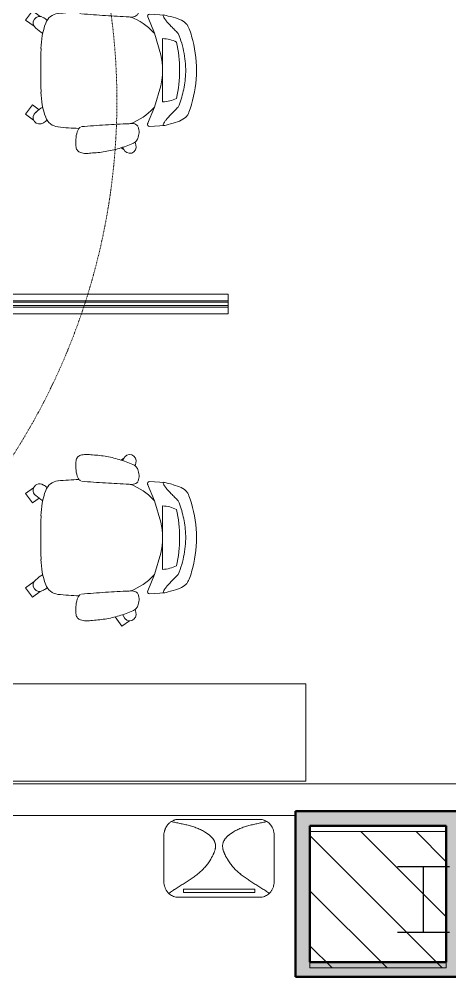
# Model space of a CAD drawing. Header units: inches. Extents: x -897 to 1409, y -1054 to 924.
# Drawn here: x 48.9 to 115.2, y 11.9 to 159.4 of the extents above; entities that cross this region are included whole.
import ezdxf

# ---------------------------------------------------------------- set-up
doc = ezdxf.new("R2010")
doc.units = ezdxf.units.IN
doc.header["$MEASUREMENT"] = 0
doc.linetypes.add('Hidden 1_8_', pattern=[0.1875, 0.125, -0.0625])
for name, color, linetype, lineweight in [('A-DETL-HDLN', 90, 'Hidden 1_8_', 9), ('A-WALL-PATT', 111, 'Continuous', 13), ('I-FURN', 30, 'Continuous', 9), ('I-WALL', 2, 'Continuous', 13), ('Q-SPCQ', 91, 'Continuous', 13), ('S-COLS', 52, 'Continuous', 13), ('S-COLS-SYMB', 171, 'Continuous', 20)]:
    doc.layers.add(name, color=color, linetype=linetype, lineweight=lineweight)

# ---------------------------------------------------------------- blocks, each defined once
blk = doc.blocks.new('W-Wide Flange-Column - W10X49-819827-7TH FLOOR TELECOM PLAN')
at = {"layer": 'S-COLS-SYMB', "color": 63, "lineweight": 25}
for p, q in [((-4.01, 5.05), (4.01, 5.05)), ((0, 5.05), (0, -5.05)), ((-4.01, -5.05), (4.01, -5.05))]:
    blk.add_line(p, q, dxfattribs=at)
blk = doc.blocks.new('5649_structural model_2019_rvt-1-7TH FLOOR TELECOM PLAN')
at = {"color": 123, "lineweight": 13, "rotation": 180}
blk.add_blockref('W-Wide Flange-Column - W10X49-819827-7TH FLOOR TELECOM PLAN', (111.15, 23.76), dxfattribs=at)
blk = doc.blocks.new('F2540 - Shredder_ Paper_ Security - F2540 - Shredder_ Paper_ Security-3035103-7TH FLOOR TELECOM PLAN')
at = {"layer": 'Q-SPCQ', "lineweight": 9}
for p, q in [((-6.47, 6), (6.47, 6)), ((-6.47, 6), (6.47, 6)), ((-5.5, 5.25), (0, 5.25)), ((-5.5, 5.25), (0, 5.25)), ((0, 4.75), (-5.5, 4.75)), ((0, 4.75), (-5.5, 4.75)), ((0, 5.25), (5.5, 5.25)), ((0, 5.25), (5.5, 5.25)), ((5.5, 4.75), (0, 4.75)), ((5.5, 4.75), (0, 4.75)), ((-8.5, -3.8), (-8.5, 3.8)), ((-8.5, 0), (-8.5, 3.8)), ((8.5, 3.8), (8.5, -3.8)), ((8.5, 3.8), (8.5, -3.8)), ((-8.5, -3.8), (-8.5, 0)), ((6.47, -6), (-6.47, -6)), ((6.47, -6), (-6.47, -6))]:
    blk.add_line(p, q, dxfattribs=at)
for points in [[(-6.47, 6), (-6.6, 5.98), (-6.84, 5.92), (-7.18, 5.79), (-7.48, 5.61), (-7.66, 5.47), (-7.74, 5.39)], [(-6.47, 6), (-6.6, 5.98), (-6.84, 5.92), (-7.18, 5.79), (-7.48, 5.61), (-7.66, 5.47), (-7.74, 5.39)], [(7.74, 5.39), (7.66, 5.47), (7.48, 5.61), (7.18, 5.79), (6.84, 5.92), (6.6, 5.98), (6.47, 6)], [(7.74, 5.39), (7.66, 5.47), (7.48, 5.61), (7.18, 5.79), (6.84, 5.92), (6.6, 5.98), (6.47, 6)], [(-7.74, 5.39), (-7.85, 5.29), (-8.04, 5.07), (-8.25, 4.68), (-8.41, 4.26), (-8.47, 3.96), (-8.5, 3.8)], [(-7.74, 5.39), (-7.85, 5.29), (-8.04, 5.07), (-8.25, 4.68), (-8.41, 4.26), (-8.47, 3.96), (-8.5, 3.8)], [(-7.74, 5.39), (-7.56, 5.26), (-7.38, 5.13), (-7.18, 5)], [(-7.74, 5.39), (-7.56, 5.26), (-7.38, 5.13), (-7.18, 5)], [(-5.5, 4.75), (-5.5, 4.92), (-5.5, 5.09), (-5.5, 5.25)], [(-5.5, 4.75), (-5.5, 4.92), (-5.5, 5.09), (-5.5, 5.25)], [(5.5, 5.25), (5.5, 5.09), (5.5, 4.92), (5.5, 4.75)], [(5.5, 5.25), (5.5, 5.09), (5.5, 4.92), (5.5, 4.75)], [(7.18, 5), (7.38, 5.13), (7.56, 5.26), (7.74, 5.39)], [(7.18, 5), (7.38, 5.13), (7.56, 5.26), (7.74, 5.39)], [(8.5, 3.8), (8.47, 3.96), (8.41, 4.26), (8.25, 4.68), (8.04, 5.07), (7.85, 5.29), (7.74, 5.39)], [(8.5, 3.8), (8.47, 3.96), (8.41, 4.26), (8.25, 4.68), (8.04, 5.07), (7.85, 5.29), (7.74, 5.39)], [(-5.99, 4.24), (-5.78, 4.11), (-5.58, 3.98), (-5.38, 3.85)], [(-5.99, 4.24), (-5.78, 4.11), (-5.58, 3.98), (-5.38, 3.85)], [(-5.37, 3.85), (-5.17, 3.72), (-4.97, 3.59), (-4.76, 3.46)], [(-5.37, 3.85), (-5.17, 3.72), (-4.97, 3.59), (-4.76, 3.46)], [(-4.76, 3.46), (-4.56, 3.33), (-4.36, 3.19), (-4.16, 3.05)], [(-4.76, 3.46), (-4.56, 3.33), (-4.36, 3.19), (-4.16, 3.05)], [(-4.16, 3.05), (-3.96, 2.91), (-3.76, 2.77), (-3.57, 2.62)], [(-4.16, 3.05), (-3.96, 2.91), (-3.76, 2.77), (-3.57, 2.62)], [(3.57, 2.62), (3.76, 2.77), (3.96, 2.91), (4.16, 3.05)], [(3.57, 2.62), (3.76, 2.77), (3.96, 2.91), (4.16, 3.05)], [(4.16, 3.05), (4.36, 3.19), (4.56, 3.33), (4.76, 3.46)], [(4.16, 3.05), (4.36, 3.19), (4.56, 3.33), (4.76, 3.46)], [(4.76, 3.46), (4.97, 3.59), (5.17, 3.72), (5.37, 3.85)], [(4.76, 3.46), (4.97, 3.59), (5.17, 3.72), (5.37, 3.85)], [(5.38, 3.85), (5.58, 3.98), (5.78, 4.11), (5.99, 4.24)], [(5.38, 3.85), (5.58, 3.98), (5.78, 4.11), (5.99, 4.24)], [(-2.45, 1.66), (-2.28, 1.48), (-2.12, 1.3), (-1.96, 1.11)], [(-2.45, 1.66), (-2.28, 1.48), (-2.12, 1.3), (-1.96, 1.11)], [(1.96, 1.11), (2.12, 1.3), (2.28, 1.48), (2.45, 1.66)], [(1.96, 1.11), (2.12, 1.3), (2.28, 1.48), (2.45, 1.66)], [(-1.96, 1.11), (-1.81, 0.92), (-1.67, 0.72), (-1.53, 0.51)], [(-1.96, 1.11), (-1.81, 0.92), (-1.67, 0.72), (-1.53, 0.51)], [(1.53, 0.51), (1.67, 0.72), (1.81, 0.92), (1.96, 1.11)], [(1.53, 0.51), (1.67, 0.72), (1.81, 0.92), (1.96, 1.11)], [(-2.56, -4.27), (-2.77, -4.39), (-2.99, -4.5), (-3.21, -4.59)], [(-2.56, -4.27), (-2.77, -4.39), (-2.99, -4.5), (-3.21, -4.59)], [(3.21, -4.59), (2.99, -4.5), (2.77, -4.39), (2.56, -4.27)], [(3.21, -4.59), (2.99, -4.5), (2.77, -4.39), (2.56, -4.27)], [(-6.7, -5.53), (-6.93, -5.58), (-7.15, -5.63), (-7.37, -5.67)], [(-6.02, -5.38), (-6.25, -5.43), (-6.48, -5.48), (-6.7, -5.53)], [(-6.02, -5.38), (-6.25, -5.43), (-6.48, -5.48), (-6.7, -5.53)], [(-5.32, -5.23), (-5.55, -5.28), (-5.77, -5.33), (-6, -5.38)], [(-5.32, -5.23), (-5.55, -5.28), (-5.77, -5.33), (-6, -5.38)], [(-4.61, -5.06), (-4.84, -5.12), (-5.07, -5.18), (-5.31, -5.23)], [(5.31, -5.23), (5.07, -5.18), (4.84, -5.12), (4.61, -5.06)], [(6, -5.38), (5.77, -5.33), (5.55, -5.28), (5.32, -5.23)], [(6, -5.38), (5.78, -5.33), (5.55, -5.28), (5.32, -5.23)], [(6.7, -5.53), (6.48, -5.48), (6.25, -5.43), (6.02, -5.38)], [(6.7, -5.53), (6.48, -5.48), (6.25, -5.43), (6.02, -5.38)], [(7.37, -5.67), (7.15, -5.63), (6.93, -5.58), (6.7, -5.53)]]:
    blk.add_open_spline(points, degree=3, dxfattribs=at)
for points, knots in [([(-7.18, 5), (-7.09, 4.94), (-6.89, 4.81), (-6.7, 4.69), (-6.6, 4.62)], [0.0384779, 0.0384779, 0.0384779, 0.0384779, 0.05769231, 0.07692308, 0.07692308, 0.07692308, 0.07692308]), ([(-7.18, 5), (-7.09, 4.94), (-6.89, 4.81), (-6.7, 4.69), (-6.6, 4.62)], [0.03846154, 0.03846154, 0.03846154, 0.03846154, 0.05769231, 0.07682733, 0.07682733, 0.07682733, 0.07682733]), ([(-6.59, 4.62), (-6.5, 4.56), (-6.3, 4.43), (-6.09, 4.3), (-5.99, 4.24)], [0.07701628, 0.07701628, 0.07701628, 0.07701628, 0.09615385, 0.11538462, 0.11538462, 0.11538462, 0.11538462]), ([(-6.59, 4.62), (-6.49, 4.56), (-6.29, 4.43), (-6.09, 4.3), (-5.99, 4.24)], [0.07692308, 0.07692308, 0.07692308, 0.07692308, 0.09615385, 0.11510651, 0.11510651, 0.11510651, 0.11510651]), ([(5.99, 4.24), (6.09, 4.3), (6.3, 4.43), (6.5, 4.56), (6.59, 4.62)], [0.88461538, 0.88461538, 0.88461538, 0.88461538, 0.90384615, 0.92298372, 0.92298372, 0.92298372, 0.92298372]), ([(5.99, 4.24), (6.09, 4.3), (6.29, 4.43), (6.49, 4.56), (6.59, 4.62)], [0.88489349, 0.88489349, 0.88489349, 0.88489349, 0.90384615, 0.92307692, 0.92307692, 0.92307692, 0.92307692]), ([(6.6, 4.62), (6.7, 4.69), (6.89, 4.81), (7.09, 4.94), (7.18, 5)], [0.92307692, 0.92307692, 0.92307692, 0.92307692, 0.94230769, 0.9615221, 0.9615221, 0.9615221, 0.9615221]), ([(6.6, 4.62), (6.7, 4.69), (6.89, 4.81), (7.09, 4.94), (7.18, 5)], [0.92317267, 0.92317267, 0.92317267, 0.92317267, 0.94230769, 0.96153846, 0.96153846, 0.96153846, 0.96153846]), ([(-3.56, 2.62), (-3.47, 2.55), (-3.27, 2.4), (-3.09, 2.24), (-2.99, 2.16)], [0.26941293, 0.26941293, 0.26941293, 0.26941293, 0.28846154, 0.30769231, 0.30769231, 0.30769231, 0.30769231]), ([(-3.56, 2.62), (-3.47, 2.55), (-3.27, 2.4), (-3.09, 2.24), (-2.99, 2.16)], [0.26923077, 0.26923077, 0.26923077, 0.26923077, 0.28846154, 0.30753962, 0.30753962, 0.30753962, 0.30753962]), ([(-2.99, 2.16), (-2.9, 2.08), (-2.72, 1.92), (-2.54, 1.75), (-2.45, 1.66)], [0.30785443, 0.30785443, 0.30785443, 0.30785443, 0.32692308, 0.34615385, 0.34615385, 0.34615385, 0.34615385]), ([(-2.99, 2.16), (-2.9, 2.08), (-2.71, 1.92), (-2.54, 1.75), (-2.45, 1.66)], [0.30769231, 0.30769231, 0.30769231, 0.30769231, 0.32692308, 0.34600915, 0.34600915, 0.34600915, 0.34600915]), ([(2.45, 1.66), (2.54, 1.75), (2.72, 1.92), (2.9, 2.08), (2.99, 2.16)], [0.65384615, 0.65384615, 0.65384615, 0.65384615, 0.67307692, 0.69214557, 0.69214557, 0.69214557, 0.69214557]), ([(2.45, 1.66), (2.54, 1.75), (2.71, 1.92), (2.9, 2.08), (2.99, 2.16)], [0.65399085, 0.65399085, 0.65399085, 0.65399085, 0.67307692, 0.69230769, 0.69230769, 0.69230769, 0.69230769]), ([(2.99, 2.16), (3.09, 2.24), (3.27, 2.4), (3.47, 2.55), (3.56, 2.62)], [0.69230769, 0.69230769, 0.69230769, 0.69230769, 0.71153846, 0.73058707, 0.73058707, 0.73058707, 0.73058707]), ([(2.99, 2.16), (3.09, 2.24), (3.27, 2.4), (3.47, 2.55), (3.56, 2.62)], [0.69246038, 0.69246038, 0.69246038, 0.69246038, 0.71153846, 0.73076923, 0.73076923, 0.73076923, 0.73076923]), ([(-1.53, 0.51), (-1.46, 0.41), (-1.37, 0.25), (-1.24, 0.04), (-1.18, -0.07), (-1.15, -0.12)], [0.42328759, 0.42328759, 0.42328759, 0.42328759, 0.44230769, 0.45192308, 0.46153846, 0.46153846, 0.46153846, 0.46153846]), ([(-1.53, 0.51), (-1.46, 0.41), (-1.36, 0.25), (-1.24, 0.04), (-1.18, -0.07), (-1.15, -0.12)], [0.42307692, 0.42307692, 0.42307692, 0.42307692, 0.44230769, 0.45192308, 0.46134797, 0.46134797, 0.46134797, 0.46134797]), ([(1.15, -0.12), (1.18, -0.07), (1.24, 0.04), (1.37, 0.25), (1.46, 0.41), (1.53, 0.51)], [0.53846154, 0.53846154, 0.53846154, 0.53846154, 0.54807692, 0.55769231, 0.57671241, 0.57671241, 0.57671241, 0.57671241]), ([(1.15, -0.12), (1.18, -0.07), (1.24, 0.04), (1.36, 0.25), (1.46, 0.41), (1.53, 0.51)], [0.53865203, 0.53865203, 0.53865203, 0.53865203, 0.54807692, 0.55769231, 0.57692308, 0.57692308, 0.57692308, 0.57692308]), ([(-1.15, -0.12), (-1.12, -0.18), (-1.06, -0.28), (-0.97, -0.44), (-0.9, -0.58), (-0.85, -0.69), (-0.83, -0.75), (-0.82, -0.78)], [0.46172087, 0.46172087, 0.46172087, 0.46172087, 0.47115385, 0.48076923, 0.49038462, 0.49519231, 0.5, 0.5, 0.5, 0.5]), ([(-1.15, -0.12), (-1.12, -0.18), (-1.06, -0.28), (-0.97, -0.45), (-0.9, -0.58), (-0.85, -0.7), (-0.83, -0.75), (-0.82, -0.78)], [0.46153846, 0.46153846, 0.46153846, 0.46153846, 0.47115385, 0.48076923, 0.49038462, 0.49519231, 0.49988896, 0.49988896, 0.49988896, 0.49988896]), ([(-0.82, -0.78), (-0.8, -0.81), (-0.78, -0.87), (-0.73, -0.98), (-0.68, -1.12), (-0.63, -1.27), (-0.6, -1.39), (-0.59, -1.45), (-0.59, -1.48)], [0.50010435, 0.50010435, 0.50010435, 0.50010435, 0.50480769, 0.50961538, 0.51923077, 0.52884615, 0.53365385, 0.53846154, 0.53846154, 0.53846154, 0.53846154]), ([(-0.82, -0.78), (-0.8, -0.81), (-0.78, -0.87), (-0.73, -0.98), (-0.68, -1.13), (-0.63, -1.27), (-0.6, -1.39), (-0.59, -1.45), (-0.59, -1.48)], [0.5, 0.5, 0.5, 0.5, 0.50480769, 0.50961538, 0.51923077, 0.52884615, 0.53365385, 0.53831795, 0.53831795, 0.53831795, 0.53831795]), ([(0.59, -1.48), (0.59, -1.45), (0.6, -1.39), (0.63, -1.27), (0.68, -1.12), (0.73, -0.98), (0.78, -0.87), (0.8, -0.81), (0.82, -0.78)], [0.46153846, 0.46153846, 0.46153846, 0.46153846, 0.46634615, 0.47115385, 0.48076923, 0.49038462, 0.49519231, 0.49989565, 0.49989565, 0.49989565, 0.49989565]), ([(0.59, -1.48), (0.59, -1.45), (0.6, -1.39), (0.63, -1.27), (0.68, -1.13), (0.73, -0.98), (0.78, -0.87), (0.8, -0.81), (0.82, -0.78)], [0.46168205, 0.46168205, 0.46168205, 0.46168205, 0.46634615, 0.47115385, 0.48076923, 0.49038462, 0.49519231, 0.5, 0.5, 0.5, 0.5]), ([(0.82, -0.78), (0.83, -0.75), (0.85, -0.69), (0.9, -0.58), (0.97, -0.44), (1.06, -0.28), (1.12, -0.18), (1.15, -0.12)], [0.5, 0.5, 0.5, 0.5, 0.50480769, 0.50961538, 0.51923077, 0.52884615, 0.53827913, 0.53827913, 0.53827913, 0.53827913]), ([(0.82, -0.78), (0.83, -0.75), (0.85, -0.7), (0.9, -0.58), (0.97, -0.45), (1.06, -0.28), (1.12, -0.18), (1.15, -0.12)], [0.50011104, 0.50011104, 0.50011104, 0.50011104, 0.50480769, 0.50961538, 0.51923077, 0.52884615, 0.53846154, 0.53846154, 0.53846154, 0.53846154]), ([(-0.85, -2.89), (-0.87, -2.92), (-0.9, -2.97), (-0.97, -3.06), (-1.07, -3.18), (-1.18, -3.29), (-1.27, -3.38), (-1.32, -3.42), (-1.34, -3.44)], [0.61562643, 0.61562643, 0.61562643, 0.61562643, 0.62019231, 0.625, 0.63461538, 0.64423077, 0.64903846, 0.65384615, 0.65384615, 0.65384615, 0.65384615]), ([(-0.85, -2.89), (-0.87, -2.92), (-0.9, -2.97), (-0.98, -3.07), (-1.08, -3.19), (-1.19, -3.3), (-1.27, -3.38), (-1.32, -3.43), (-1.34, -3.44)], [0.61538462, 0.61538462, 0.61538462, 0.61538462, 0.62019231, 0.625, 0.63461538, 0.64423077, 0.64903846, 0.65358006, 0.65358006, 0.65358006, 0.65358006]), ([(-0.57, -2.22), (-0.58, -2.27), (-0.61, -2.39), (-0.68, -2.56), (-0.74, -2.7), (-0.8, -2.81), (-0.84, -2.86), (-0.85, -2.89)], [0.57719304, 0.57719304, 0.57719304, 0.57719304, 0.58653846, 0.59615385, 0.60576923, 0.61057692, 0.61538462, 0.61538462, 0.61538462, 0.61538462]), ([(-0.57, -2.22), (-0.58, -2.28), (-0.61, -2.39), (-0.68, -2.57), (-0.75, -2.71), (-0.81, -2.81), (-0.84, -2.87), (-0.85, -2.89)], [0.57692308, 0.57692308, 0.57692308, 0.57692308, 0.58653846, 0.59615385, 0.60576923, 0.61057692, 0.61518697, 0.61518697, 0.61518697, 0.61518697]), ([(-0.59, -1.48), (-0.58, -1.51), (-0.57, -1.57), (-0.56, -1.69), (-0.54, -1.85), (-0.55, -2.03), (-0.56, -2.15), (-0.57, -2.21)], [0.53859919, 0.53859919, 0.53859919, 0.53859919, 0.54326923, 0.54807692, 0.55769231, 0.56730769, 0.57692308, 0.57692308, 0.57692308, 0.57692308]), ([(-0.59, -1.48), (-0.58, -1.51), (-0.57, -1.57), (-0.56, -1.7), (-0.54, -1.85), (-0.55, -2.04), (-0.56, -2.15), (-0.57, -2.21)], [0.53846154, 0.53846154, 0.53846154, 0.53846154, 0.54326923, 0.54807692, 0.55769231, 0.56730769, 0.57667316, 0.57667316, 0.57667316, 0.57667316]), ([(0.57, -2.21), (0.56, -2.15), (0.55, -2.03), (0.54, -1.85), (0.56, -1.69), (0.57, -1.57), (0.58, -1.51), (0.59, -1.48)], [0.42307692, 0.42307692, 0.42307692, 0.42307692, 0.43269231, 0.44230769, 0.45192308, 0.45673077, 0.46140081, 0.46140081, 0.46140081, 0.46140081]), ([(0.57, -2.21), (0.56, -2.15), (0.55, -2.04), (0.54, -1.85), (0.56, -1.7), (0.57, -1.57), (0.58, -1.51), (0.59, -1.48)], [0.42332684, 0.42332684, 0.42332684, 0.42332684, 0.43269231, 0.44230769, 0.45192308, 0.45673077, 0.46153846, 0.46153846, 0.46153846, 0.46153846]), ([(0.85, -2.89), (0.84, -2.86), (0.8, -2.81), (0.74, -2.7), (0.68, -2.56), (0.61, -2.39), (0.58, -2.27), (0.57, -2.22)], [0.38461538, 0.38461538, 0.38461538, 0.38461538, 0.38942308, 0.39423077, 0.40384615, 0.41346154, 0.42280696, 0.42280696, 0.42280696, 0.42280696]), ([(0.85, -2.89), (0.84, -2.87), (0.81, -2.81), (0.75, -2.71), (0.68, -2.57), (0.61, -2.39), (0.58, -2.28), (0.57, -2.22)], [0.38481303, 0.38481303, 0.38481303, 0.38481303, 0.38942308, 0.39423077, 0.40384615, 0.41346154, 0.42307692, 0.42307692, 0.42307692, 0.42307692]), ([(1.34, -3.44), (1.32, -3.42), (1.27, -3.38), (1.18, -3.29), (1.07, -3.18), (0.97, -3.06), (0.9, -2.97), (0.87, -2.92), (0.85, -2.89)], [0.34615385, 0.34615385, 0.34615385, 0.34615385, 0.35096154, 0.35576923, 0.36538462, 0.375, 0.37980769, 0.38437357, 0.38437357, 0.38437357, 0.38437357]), ([(1.34, -3.44), (1.32, -3.43), (1.27, -3.38), (1.19, -3.3), (1.08, -3.19), (0.98, -3.07), (0.9, -2.97), (0.87, -2.92), (0.85, -2.89)], [0.34641994, 0.34641994, 0.34641994, 0.34641994, 0.35096154, 0.35576923, 0.36538462, 0.375, 0.37980769, 0.38461538, 0.38461538, 0.38461538, 0.38461538]), ([(-8.5, -3.8), (-8.47, -3.96), (-8.41, -4.26), (-8.22, -4.76), (-7.97, -5.17), (-7.65, -5.48), (-7.47, -5.61), (-7.37, -5.67)], [0, 0, 0, 0, 0.2, 0.4, 0.7, 0.85, 1, 1, 1, 1]), ([(-8.5, -3.8), (-8.47, -3.96), (-8.41, -4.26), (-8.22, -4.76), (-7.97, -5.17), (-7.65, -5.48), (-7.47, -5.61), (-7.37, -5.67)], [0, 0, 0, 0, 0.2, 0.4, 0.7, 0.85, 1, 1, 1, 1]), ([(-1.93, -3.9), (-1.98, -3.93), (-2.08, -4), (-2.29, -4.12), (-2.45, -4.21), (-2.55, -4.27)], [0.69260519, 0.69260519, 0.69260519, 0.69260519, 0.70192308, 0.71153846, 0.73076923, 0.73076923, 0.73076923, 0.73076923]), ([(-1.93, -3.9), (-1.98, -3.93), (-2.08, -4), (-2.29, -4.13), (-2.45, -4.21), (-2.55, -4.27)], [0.69230769, 0.69230769, 0.69230769, 0.69230769, 0.70192308, 0.71153846, 0.73041841, 0.73041841, 0.73041841, 0.73041841]), ([(-1.34, -3.45), (-1.36, -3.47), (-1.41, -3.51), (-1.5, -3.59), (-1.62, -3.68), (-1.77, -3.79), (-1.87, -3.86), (-1.92, -3.89)], [0.65412568, 0.65412568, 0.65412568, 0.65412568, 0.65865385, 0.66346154, 0.67307692, 0.68269231, 0.69230769, 0.69230769, 0.69230769, 0.69230769]), ([(-1.34, -3.45), (-1.36, -3.47), (-1.41, -3.51), (-1.5, -3.59), (-1.62, -3.68), (-1.77, -3.79), (-1.87, -3.86), (-1.92, -3.89)], [0.65384615, 0.65384615, 0.65384615, 0.65384615, 0.65865385, 0.66346154, 0.67307692, 0.68269231, 0.69198653, 0.69198653, 0.69198653, 0.69198653]), ([(1.92, -3.89), (1.87, -3.86), (1.77, -3.79), (1.62, -3.68), (1.5, -3.59), (1.41, -3.51), (1.36, -3.47), (1.34, -3.45)], [0.30769231, 0.30769231, 0.30769231, 0.30769231, 0.31730769, 0.32692308, 0.33653846, 0.34134615, 0.34587432, 0.34587432, 0.34587432, 0.34587432]), ([(1.92, -3.89), (1.87, -3.86), (1.77, -3.79), (1.62, -3.68), (1.5, -3.59), (1.41, -3.51), (1.36, -3.47), (1.34, -3.45)], [0.30801347, 0.30801347, 0.30801347, 0.30801347, 0.31730769, 0.32692308, 0.33653846, 0.34134615, 0.34615385, 0.34615385, 0.34615385, 0.34615385]), ([(2.55, -4.27), (2.45, -4.21), (2.29, -4.12), (2.08, -4), (1.98, -3.93), (1.93, -3.9)], [0.26923077, 0.26923077, 0.26923077, 0.26923077, 0.28846154, 0.29807692, 0.30739481, 0.30739481, 0.30739481, 0.30739481]), ([(2.55, -4.27), (2.45, -4.21), (2.29, -4.13), (2.08, -4), (1.98, -3.93), (1.93, -3.9)], [0.26958159, 0.26958159, 0.26958159, 0.26958159, 0.28846154, 0.29807692, 0.30769231, 0.30769231, 0.30769231, 0.30769231]), ([(7.37, -5.67), (7.5, -5.59), (7.74, -5.41), (8, -5.1), (8.17, -4.83), (8.26, -4.63), (8.33, -4.47), (8.38, -4.31), (8.44, -4.09), (8.48, -3.92), (8.5, -3.8)], [0, 0, 0, 0, 0.2, 0.4, 0.55, 0.625, 0.7, 0.775, 0.85, 1, 1, 1, 1]), ([(7.37, -5.67), (7.5, -5.59), (7.74, -5.41), (8, -5.1), (8.17, -4.83), (8.26, -4.63), (8.33, -4.47), (8.38, -4.31), (8.44, -4.09), (8.48, -3.92), (8.5, -3.8)], [0, 0, 0, 0, 0.2, 0.4, 0.55, 0.625, 0.7, 0.775, 0.85, 1, 1, 1, 1]), ([(-6.7, -5.53), (-6.82, -5.55), (-7.04, -5.6), (-7.26, -5.65), (-7.37, -5.67)], [0.96160482, 0.96160482, 0.96160482, 0.96160482, 0.98076923, 1, 1, 1, 1]), ([(-7.37, -5.67), (-7.28, -5.72), (-7.15, -5.79), (-6.96, -5.87), (-6.76, -5.94), (-6.59, -5.98), (-6.47, -6)], [0, 0, 0, 0, 0.333333, 0.5, 0.666667, 1, 1, 1, 1]), ([(-7.37, -5.67), (-7.28, -5.72), (-7.15, -5.79), (-6.96, -5.87), (-6.76, -5.94), (-6.59, -5.98), (-6.47, -6)], [0, 0, 0, 0, 0.333333, 0.5, 0.666667, 1, 1, 1, 1]), ([(-4.61, -5.06), (-4.72, -5.09), (-4.96, -5.15), (-5.19, -5.2), (-5.31, -5.23)], [0.84644601, 0.84644601, 0.84644601, 0.84644601, 0.86538462, 0.88461538, 0.88461538, 0.88461538, 0.88461538]), ([(-3.91, -4.85), (-4.02, -4.89), (-4.25, -4.96), (-4.48, -5.02), (-4.6, -5.06)], [0.80814257, 0.80814257, 0.80814257, 0.80814257, 0.82692308, 0.84615385, 0.84615385, 0.84615385, 0.84615385]), ([(-3.91, -4.85), (-4.02, -4.89), (-4.25, -4.96), (-4.49, -5.03), (-4.6, -5.06)], [0.80769231, 0.80769231, 0.80769231, 0.80769231, 0.82692308, 0.84585888, 0.84585888, 0.84585888, 0.84585888]), ([(-3.22, -4.6), (-3.33, -4.64), (-3.55, -4.73), (-3.78, -4.81), (-3.9, -4.85)], [0.76954404, 0.76954404, 0.76954404, 0.76954404, 0.78846154, 0.80769231, 0.80769231, 0.80769231, 0.80769231]), ([(-3.22, -4.6), (-3.33, -4.64), (-3.56, -4.73), (-3.79, -4.81), (-3.9, -4.85)], [0.76923077, 0.76923077, 0.76923077, 0.76923077, 0.78846154, 0.80723277, 0.80723277, 0.80723277, 0.80723277]), ([(3.9, -4.85), (3.78, -4.81), (3.55, -4.73), (3.33, -4.64), (3.22, -4.6)], [0.19230769, 0.19230769, 0.19230769, 0.19230769, 0.21153846, 0.23045596, 0.23045596, 0.23045596, 0.23045596]), ([(3.9, -4.85), (3.79, -4.81), (3.56, -4.73), (3.33, -4.64), (3.22, -4.6)], [0.19276723, 0.19276723, 0.19276723, 0.19276723, 0.21153846, 0.23076923, 0.23076923, 0.23076923, 0.23076923]), ([(4.6, -5.06), (4.48, -5.02), (4.25, -4.96), (4.02, -4.89), (3.91, -4.85)], [0.15384615, 0.15384615, 0.15384615, 0.15384615, 0.17307692, 0.19185743, 0.19185743, 0.19185743, 0.19185743]), ([(4.6, -5.06), (4.49, -5.03), (4.25, -4.96), (4.02, -4.89), (3.91, -4.85)], [0.15414112, 0.15414112, 0.15414112, 0.15414112, 0.17307692, 0.19230769, 0.19230769, 0.19230769, 0.19230769]), ([(5.31, -5.23), (5.19, -5.2), (4.96, -5.15), (4.72, -5.09), (4.61, -5.06)], [0.11538462, 0.11538462, 0.11538462, 0.11538462, 0.13461538, 0.15355399, 0.15355399, 0.15355399, 0.15355399]), ([(6.47, -6), (6.59, -5.98), (6.76, -5.94), (6.96, -5.87), (7.15, -5.79), (7.28, -5.72), (7.37, -5.67)], [0, 0, 0, 0, 0.333333, 0.5, 0.666667, 1, 1, 1, 1]), ([(6.47, -6), (6.59, -5.98), (6.76, -5.94), (6.96, -5.87), (7.15, -5.79), (7.28, -5.72), (7.37, -5.67)], [0, 0, 0, 0, 0.333333, 0.5, 0.666667, 1, 1, 1, 1]), ([(7.37, -5.67), (7.26, -5.65), (7.04, -5.6), (6.82, -5.55), (6.7, -5.53)], [0, 0, 0, 0, 0.01923077, 0.03839518, 0.03839518, 0.03839518, 0.03839518])]:
    blk.add_open_spline(points, degree=3, knots=knots, dxfattribs=at)
blk = doc.blocks.new('Workstation 3D - Workstation 3D-5467604-7TH FLOOR TELECOM PLAN')
at = {"layer": 'I-FURN', "color": 53}
for p, q in [((28.5, -12), (28.5, 59)), ((28.5, 59), (43.5, 59)), ((43.5, 59), (43.5, -12)), ((-30.5, 47), (-31.5, 47)), ((-31.5, 47), (-31.5, -14)), ((-30.25, 47), (-30.5, 47)), ((-30.5, 47), (-30.5, -14.25)), ((-29.75, 47), (-30.25, 47)), ((-30.25, 47), (-30.25, -14)), ((-29.75, -14), (-29.75, 47)), ((-29.5, 47), (-29.75, 47)), ((-29.5, -14), (-29.5, 47)), ((-28.5, 47), (-29.5, 47)), ((-28.5, -13), (-28.5, 47)), ((-2.65, 34.88), (-2.5, 37.23)), ((1.11, 36.91), (10.89, 36.91)), ((14.65, 34.88), (14.5, 37.23)), ((-2.26, 34.6), (0.31, 35.68)), ((3.6, 36.65), (0.31, 35.68)), ((8.4, 36.65), (11.69, 35.68)), ((14.21, 34.62), (11.69, 35.68)), ((19.66, 30.65), (18.8, 31.83)), ((-6.23, 30.93), (-5.94, 30.52)), ((19.66, 30.65), (18.21, 29.6)), ((0.66, 16.86), (-0.08, 17.88)), ((15.17, 16.85), (14.29, 18.07)), ((-1.69, 17.04), (-0.79, 15.8)), ((0.66, 16.86), (-0.79, 15.8)), ((13.72, 15.8), (12.77, 17.11)), ((15.17, 16.85), (13.72, 15.8)), ((28.5, 12), (-28.5, 12)), ((-28.5, -12), (28.5, -12)), ((43.5, -13), (-28.5, -13)), ((43.5, -12), (28.5, -12)), ((43.5, -14), (43.5, -13)), ((-30.5, -14.75), (-30.5, -15)), ((-30.25, -14), (-29.75, -14)), ((43.91, -14), (-29.5, -14)), ((-29.5, -14.25), (-29.5, -14.75)), ((44.5, -14.25), (-29.5, -14.25)), ((-29.5, -14.75), (44.5, -14.75)), ((44.5, -14.75), (44.5, -14.25)), ((-31.5, -15), (-31.5, -16)), ((-31.5, -16), (-30.5, -16)), ((-30.5, -15), (-30.25, -15)), ((-29.75, -15), (43.91, -15)), ((-29.5, -16), (43.5, -16)), ((43.5, -16), (43.5, -15))]:
    blk.add_line(p, q, dxfattribs=at)
for centre, radius, start, end in [((6.54, 36.68), 5.43, 153.919, 177.5258), ((5.99, 18.6), 20.92, 77.9805, 101.9468), ((5.46, 36.68), 5.43, 2.4742, 26.0163), ((6, 25.07), 11.82, 78.2823, 101.7177), ((6.8, 28.48), 9.67, 133.6094, 158.2559), ((2.53, 33.61), 3.04, 136.9863, 142.0953), ((9.47, 33.61), 3.04, 37.9047, 43.0137), ((5.2, 28.48), 9.67, 21.7801, 46.3906), ((-2.35, 34.88), 0.299, 180, 297.7893), ((14.35, 34.88), 0.299, 242.2107, 0), ((-5.8, 31.84), 1, 72.0046, 251.9831), ((-9.44, 17.17), 16.11, 74.2063, 75.8105), ((21.44, 17.17), 16.11, 104.1895, 105.8082), ((17.8, 31.84), 1, 287.9954, 107.9954), ((-0.13, 45.84), 16.11, 248.1926, 249.1641), ((12.13, 45.84), 16.11, 290.8253, 291.8014), ((41.47, 25.44), 44.45, 181.8257, 185.9993), ((-29.47, 25.44), 44.45, 354.0007, 358.1762), ((-0.48, 21.04), 2.27, 185.9993, 250.0007), ((12.48, 21.04), 2.27, 289.9993, 354.0007), ((-1.29, 17.96), 1, 144.0015, 324.0015), ((11.53, 9.97), 16.11, 145.3177, 147.8075), ((2.88, 30.25), 12.08, 250.0007, 268.9016), ((-12.86, 27.69), 16.11, 320.1956, 324.991), ((6, 193.18), 175.03, 268.9016, 271.0984), ((9.12, 30.25), 12.08, 271.0984, 289.9993), ((24.86, 27.69), 16.11, 215.009, 219.8044), ((13.29, 17.96), 1, 215.9985, 35.9985), ((0.47, 9.97), 16.11, 32.1925, 34.6823)]:
    blk.add_arc(centre, radius, start, end, dxfattribs=at)
for centre, major_axis, ratio, start_param, end_param in [((1.08, 41.17), (2.19, 0.61), 0.13132, 1.709994, 2.907856), ((6, 26.48), (-17.15, 0), 0.912367, 4.40136, 5.026573), ((10.92, 41.18), (-2.19, 0.62), 0.126478, 3.441097, 4.597438), ((8.73, 16.87), (-9.2, 24.13), 0.265011, 0.099323, 0.367123), ((3.93, 16.63), (8.52, 24.38), 0.258653, 5.910526, 6.182415), ((0.86, 53.4), (3.51, 16.55), 0.017492, 3.360979, 3.598151), ((10.89, 53.34), (-3.75, 16.5), 0.012487, 2.68195, 2.921986), ((2.77, 43.08), (5.26, 6.07), 0.093478, 2.942412, 3.337732), ((9.13, 43), (-5.36, 5.98), 0.09349, 2.943874, 3.3392)]:
    blk.add_ellipse(centre, major_axis=major_axis, ratio=ratio, start_param=start_param, end_param=end_param, dxfattribs=at)
for points, knots in [([(11.67, 39.32), (11.17, 39.52), (10.16, 39.87), (8.59, 40.26), (6.98, 40.46), (5.02, 40.49), (3.19, 40.23), (1.53, 39.77), (0.73, 39.48), (0.33, 39.32)], [-1, -1, -1, -1, -0.861111, -0.722222, -0.583333, -0.444444, -0.222222, -0.111111, 0, 0, 0, 0]), ([(0.33, 39.32), (0.14, 39.12), (-0.24, 38.75), (-0.93, 38.07), (-1.52, 37.54), (-2, 37.18), (-2.19, 37.07), (-2.28, 37.03)], [-1, -1, -1, -1, -0.833333, -0.666667, -0.333333, -0.166667, 0, 0, 0, 0]), ([(14.28, 37.03), (14.19, 37.07), (14, 37.18), (13.52, 37.54), (12.93, 38.07), (12.24, 38.75), (11.86, 39.12), (11.67, 39.32)], [-1, -1, -1, -1, -0.833333, -0.666667, -0.333333, -0.166667, 0, 0, 0, 0]), ([(-2.59, 33.07), (-2.41, 32.9), (-2.16, 32.47), (-2.17, 31.97), (-2.23, 31.75)], [-0.815548, -0.815548, -0.815548, -0.815548, -0.244346, 0.287587, 0.287587, 0.287587, 0.287587]), ([(14.59, 33.07), (14.41, 32.9), (14.16, 32.47), (14.17, 31.97), (14.23, 31.75)], [-0.815548, -0.815548, -0.815548, -0.815548, -0.244346, 0.287587, 0.287587, 0.287587, 0.287587]), ([(-6.76, 25.84), (-6.73, 26.58), (-6.58, 28.06), (-6.08, 30.23), (-5.57, 31.64), (-5.27, 32.32)], [3.1822403, 3.1822403, 3.1822403, 3.1822403, 3.3042578, 3.427853, 3.5514483, 3.5514483, 3.5514483, 3.5514483]), ([(-2.23, 31.75), (-2.28, 30.53), (-2.41, 28.09), (-2.59, 25.64), (-2.69, 24.41)], [0.04328253, 0.04328253, 0.04328253, 0.04328253, 0.06236378, 0.08167587, 0.08167587, 0.08167587, 0.08167587]), ([(14.23, 31.75), (14.28, 30.53), (14.41, 28.09), (14.59, 25.64), (14.69, 24.41)], [0.04328253, 0.04328253, 0.04328253, 0.04328253, 0.06236378, 0.08167587, 0.08167587, 0.08167587, 0.08167587]), ([(18.76, 25.84), (18.73, 26.58), (18.58, 28.06), (18.08, 30.23), (17.57, 31.64), (17.27, 32.32)], [3.1822403, 3.1822403, 3.1822403, 3.1822403, 3.3042578, 3.427853, 3.5514483, 3.5514483, 3.5514483, 3.5514483]), ([(-6.68, 24.26), (-6.76, 24.52), (-6.86, 25.05), (-6.81, 25.59), (-6.76, 25.84)], [2.8426875, 2.8426875, 2.8426875, 2.8426875, 3.098779, 3.34545, 3.34545, 3.34545, 3.34545]), ([(18.68, 24.26), (18.76, 24.52), (18.86, 25.05), (18.81, 25.59), (18.76, 25.84)], [2.8426875, 2.8426875, 2.8426875, 2.8426875, 3.098779, 3.34545, 3.34545, 3.34545, 3.34545])]:
    blk.add_open_spline(points, degree=3, knots=knots, dxfattribs=at)
for points in [[(-5.27, 32.32), (-5.2, 32.49), (-4.99, 32.8), (-4.68, 33.01), (-4.51, 33.08)], [(-4.51, 33.08), (-4.23, 33.2), (-3.62, 33.34), (-3, 33.25), (-2.71, 33.14)], [(16.51, 33.08), (16.23, 33.2), (15.62, 33.34), (15, 33.25), (14.71, 33.14)], [(17.27, 32.32), (17.2, 32.49), (16.99, 32.8), (16.68, 33.01), (16.51, 33.08)], [(-5.88, 23.58), (-6.06, 23.61), (-6.42, 23.76), (-6.63, 24.09), (-6.68, 24.26)], [(-3.48, 23.75), (-3.87, 23.64), (-4.67, 23.5), (-5.48, 23.53), (-5.88, 23.58)], [(-2.76, 24.24), (-2.85, 24.12), (-3.07, 23.92), (-3.34, 23.79), (-3.48, 23.75)], [(14.76, 24.24), (14.85, 24.12), (15.07, 23.92), (15.34, 23.79), (15.48, 23.75)], [(15.48, 23.75), (15.87, 23.64), (16.67, 23.5), (17.48, 23.53), (17.88, 23.58)], [(17.88, 23.58), (18.06, 23.61), (18.42, 23.76), (18.63, 24.09), (18.68, 24.26)]]:
    blk.add_open_spline(points, degree=3, dxfattribs=at)
blk = doc.blocks.new('Workstation 3D - Workstation 3D-V95-7TH FLOOR TELECOM PLAN')
at = {"layer": 'I-FURN', "color": 53}
for p, q in [((-31.5, 16), (-31.5, 15)), ((-30.5, 16), (-31.5, 16)), ((-30.5, 15), (-30.5, 14.75)), ((-30.25, 15), (-30.5, 15)), ((45, 15), (-29.75, 15)), ((43.5, 16), (-29.5, 16)), ((43.5, 15), (43.5, 16)), ((45, 14.75), (45, 15)), ((-31.5, 14), (-31.5, -47)), ((-30.5, 14.25), (-30.5, -47)), ((-30.25, 14), (-30.25, -47)), ((-29.75, 14), (-30.25, 14)), ((-29.75, -47), (-29.75, 14)), ((44.5, 14.75), (-29.5, 14.75)), ((-29.5, 14.75), (-29.5, 14.25)), ((-29.5, 14.25), (44.5, 14.25)), ((-29.5, -47), (-29.5, 14)), ((-29.5, 14), (45, 14)), ((43.5, 13), (43.5, 14)), ((44.5, 14.25), (44.5, 14.75)), ((45, 14), (45, 14.25)), ((-28.5, -47), (-28.5, 13)), ((-28.5, 13), (43.5, 13)), ((28.5, 12), (-28.5, 12)), ((28.5, -59), (28.5, 12)), ((28.5, 12), (43.5, 12)), ((43.5, 12), (43.5, -59)), ((-28.5, -12), (28.5, -12)), ((-1.69, -17.04), (-0.79, -15.8)), ((0.66, -16.86), (-0.79, -15.8)), ((13.72, -15.8), (12.77, -17.11)), ((15.17, -16.85), (13.72, -15.8)), ((0.66, -16.86), (-0.08, -17.88)), ((15.17, -16.85), (14.29, -18.07)), ((-6.23, -30.93), (-5.94, -30.52)), ((19.66, -30.65), (18.21, -29.6)), ((19.66, -30.65), (18.8, -31.83)), ((-2.65, -34.88), (-2.5, -37.23)), ((-2.26, -34.6), (0.31, -35.68)), ((14.21, -34.62), (11.69, -35.68)), ((14.65, -34.88), (14.5, -37.23)), ((3.6, -36.65), (0.31, -35.68)), ((8.4, -36.65), (11.69, -35.68)), ((1.11, -36.91), (10.89, -36.91)), ((-31.5, -47), (-30.5, -47)), ((-30.5, -47), (-30.25, -47)), ((-30.25, -47), (-29.75, -47)), ((-29.75, -47), (-29.5, -47)), ((-29.5, -47), (-28.5, -47)), ((43.5, -59), (28.5, -59))]:
    blk.add_line(p, q, dxfattribs=at)
for centre, radius, start, end in [((-1.29, -17.96), 1, 35.9985, 215.9985), ((-12.86, -27.69), 16.11, 35.009, 39.8044), ((24.86, -27.69), 16.11, 140.1956, 144.991), ((13.29, -17.96), 1, 324.0015, 144.0015), ((-0.48, -21.04), 2.27, 109.9993, 174.0007), ((11.53, -9.97), 16.11, 212.1925, 214.6823), ((2.88, -30.25), 12.08, 91.0984, 109.9993), ((6, -193.18), 175.03, 88.9016, 91.0984), ((9.12, -30.25), 12.08, 70.0007, 88.9016), ((12.48, -21.04), 2.27, 5.9993, 70.0007), ((0.47, -9.97), 16.11, 325.3177, 327.8075), ((41.47, -25.44), 44.45, 174.0007, 178.1743), ((-29.47, -25.44), 44.45, 1.8238, 5.9993), ((-5.8, -31.84), 1, 108.0169, 287.9954), ((-0.13, -45.84), 16.11, 110.8359, 111.8074), ((17.8, -31.84), 1, 252.0046, 72.0046), ((12.13, -45.84), 16.11, 68.1986, 69.1747), ((6.8, -28.48), 9.67, 201.7441, 226.3906), ((5.2, -28.48), 9.67, 313.6094, 338.2199), ((-9.44, -17.17), 16.11, 284.1895, 285.7937), ((21.44, -17.17), 16.11, 254.1918, 255.8105), ((-2.35, -34.88), 0.299, 62.2107, 180), ((14.35, -34.88), 0.299, 360, 117.7893), ((2.53, -33.61), 3.04, 217.9047, 223.0137), ((6, -25.07), 11.82, 258.2823, 281.7177), ((9.47, -33.61), 3.04, 316.9863, 322.0953), ((6.54, -36.68), 5.43, 182.4742, 206.081), ((5.46, -36.68), 5.43, 333.9837, 357.5258), ((5.99, -18.6), 20.92, 258.0532, 282.0195)]:
    blk.add_arc(centre, radius, start, end, dxfattribs=at)
for centre, major_axis, ratio, start_param, end_param in [((2.77, -43.08), (-5.26, 6.07), 0.093478, 6.087046, 6.482366), ((0.86, -53.4), (-3.51, 16.55), 0.017492, 5.826627, 6.063799), ((10.89, -53.34), (3.75, 16.5), 0.012487, 0.219606, 0.459643), ((9.13, -43), (5.36, 5.98), 0.09349, 6.085578, 6.480904), ((8.73, -16.87), (9.2, 24.13), 0.265011, 2.77447, 3.04227), ((3.93, -16.63), (-8.52, 24.38), 0.258653, 3.242363, 3.514252), ((1.08, -41.17), (-2.19, 0.61), 0.13132, 0.233737, 1.431598), ((10.92, -41.18), (2.19, 0.62), 0.126478, 4.827339, 5.983681), ((6, -26.48), (17.15, 0), 0.912367, 4.398205, 5.023418)]:
    blk.add_ellipse(centre, major_axis=major_axis, ratio=ratio, start_param=start_param, end_param=end_param, dxfattribs=at)
for points in [[(-5.88, -23.58), (-6.06, -23.61), (-6.42, -23.76), (-6.63, -24.09), (-6.68, -24.26)], [(-3.48, -23.75), (-3.87, -23.64), (-4.67, -23.5), (-5.48, -23.53), (-5.88, -23.58)], [(15.48, -23.75), (15.87, -23.64), (16.67, -23.5), (17.48, -23.53), (17.88, -23.58)], [(17.88, -23.58), (18.06, -23.61), (18.42, -23.76), (18.63, -24.09), (18.68, -24.26)], [(-2.76, -24.24), (-2.85, -24.12), (-3.07, -23.92), (-3.34, -23.79), (-3.48, -23.75)], [(14.76, -24.24), (14.85, -24.12), (15.07, -23.92), (15.34, -23.79), (15.48, -23.75)], [(-5.27, -32.32), (-5.2, -32.49), (-4.99, -32.8), (-4.68, -33.01), (-4.51, -33.08)], [(17.27, -32.32), (17.2, -32.49), (16.99, -32.8), (16.68, -33.01), (16.51, -33.08)], [(-4.51, -33.08), (-4.23, -33.2), (-3.62, -33.34), (-3, -33.25), (-2.71, -33.14)], [(16.51, -33.08), (16.23, -33.2), (15.62, -33.34), (15, -33.25), (14.71, -33.14)]]:
    blk.add_open_spline(points, degree=3, dxfattribs=at)
for points, knots in [([(-6.68, -24.26), (-6.76, -24.52), (-6.86, -25.05), (-6.81, -25.59), (-6.76, -25.84)], [2.8426875, 2.8426875, 2.8426875, 2.8426875, 3.098779, 3.34545, 3.34545, 3.34545, 3.34545]), ([(-2.23, -31.75), (-2.28, -30.53), (-2.41, -28.09), (-2.59, -25.64), (-2.69, -24.41)], [0.04328253, 0.04328253, 0.04328253, 0.04328253, 0.06236378, 0.08167587, 0.08167587, 0.08167587, 0.08167587]), ([(14.23, -31.75), (14.28, -30.53), (14.41, -28.09), (14.59, -25.64), (14.69, -24.41)], [0.04328253, 0.04328253, 0.04328253, 0.04328253, 0.06236378, 0.08167587, 0.08167587, 0.08167587, 0.08167587]), ([(18.68, -24.26), (18.76, -24.52), (18.86, -25.05), (18.81, -25.59), (18.76, -25.84)], [2.8426875, 2.8426875, 2.8426875, 2.8426875, 3.098779, 3.34545, 3.34545, 3.34545, 3.34545]), ([(-6.76, -25.84), (-6.73, -26.58), (-6.58, -28.06), (-6.08, -30.23), (-5.57, -31.64), (-5.27, -32.32)], [3.1822403, 3.1822403, 3.1822403, 3.1822403, 3.3042578, 3.427853, 3.5514483, 3.5514483, 3.5514483, 3.5514483]), ([(18.76, -25.84), (18.73, -26.58), (18.58, -28.06), (18.08, -30.23), (17.57, -31.64), (17.27, -32.32)], [3.1822403, 3.1822403, 3.1822403, 3.1822403, 3.3042578, 3.427853, 3.5514483, 3.5514483, 3.5514483, 3.5514483]), ([(-2.59, -33.07), (-2.41, -32.9), (-2.16, -32.47), (-2.17, -31.97), (-2.23, -31.75)], [-0.815548, -0.815548, -0.815548, -0.815548, -0.244346, 0.287587, 0.287587, 0.287587, 0.287587]), ([(14.59, -33.07), (14.41, -32.9), (14.16, -32.47), (14.17, -31.97), (14.23, -31.75)], [-0.815548, -0.815548, -0.815548, -0.815548, -0.244346, 0.287587, 0.287587, 0.287587, 0.287587]), ([(0.33, -39.32), (0.14, -39.12), (-0.24, -38.75), (-0.93, -38.07), (-1.52, -37.54), (-2, -37.18), (-2.19, -37.07), (-2.28, -37.03)], [-1, -1, -1, -1, -0.833333, -0.666667, -0.333333, -0.166667, 0, 0, 0, 0]), ([(14.28, -37.03), (14.19, -37.07), (14, -37.18), (13.52, -37.54), (12.93, -38.07), (12.24, -38.75), (11.86, -39.12), (11.67, -39.32)], [-1, -1, -1, -1, -0.833333, -0.666667, -0.333333, -0.166667, 0, 0, 0, 0]), ([(11.67, -39.32), (11.17, -39.52), (10.16, -39.87), (8.59, -40.26), (6.98, -40.46), (5.02, -40.49), (3.19, -40.23), (1.53, -39.77), (0.73, -39.48), (0.33, -39.32)], [-1, -1, -1, -1, -0.861111, -0.722222, -0.583333, -0.444444, -0.222222, -0.111111, 0, 0, 0, 0])]:
    blk.add_open_spline(points, degree=3, knots=knots, dxfattribs=at)

msp = doc.modelspace()

# ---------------------------------------------------------------- hatches: boundary and pattern name
at = {"layer": 'A-WALL-PATT'}
for points in [[(91.4, 14.13), (93.65, 14.13), (93.65, 37.38), (91.4, 37.38), (91.4, 25.3)], [(114.65, 35.13), (114.65, 37.38), (93.65, 37.38), (93.65, 35.13), (97.22, 35.13)], [(116.9, 11.88), (116.9, 37.38), (114.65, 37.38), (114.65, 11.88)], [(114.65, 11.88), (114.65, 14.13), (91.4, 14.13), (91.4, 11.88), (97.22, 11.88)]]:
    msp.add_hatch(color=253, dxfattribs=at).paths.add_polyline_path(points, flags=0)
at = {"layer": 'S-COLS', "lineweight": 9}
h = msp.add_hatch(dxfattribs=at)
h.set_pattern_fill('FP_1', color=53, style=0, pattern_type=2)
h.set_pattern_definition([(135, (0, 0), (-4.24264, -4.24264), [])])
h.paths.add_polyline_path([(114.65, 13.26), (114.65, 34.26), (93.65, 34.26), (93.65, 13.26), (97.22, 13.26)], flags=0)

# ---------------------------------------------------------------- linework, layer by layer
at = {"layer": 'A-DETL-HDLN'}
msp.add_arc((-37.12, 146.79), 101.03, 303.3361, 50.0842, dxfattribs=at)
at = {"layer": 'I-WALL', "color": 253}
for p, q in [((19.79, 41.63), (116.9, 41.63)), ((91.4, 36.76), (-49.08, 36.76))]:
    msp.add_line(p, q, dxfattribs=at)
at = {"layer": 'I-WALL', "color": 213, "lineweight": 50}
for p, q in [((93.65, 37.38), (91.4, 37.38)), ((91.4, 37.38), (91.4, 14.13)), ((114.65, 37.38), (93.65, 37.38)), ((116.9, 37.38), (114.65, 37.38)), ((93.65, 14.13), (93.65, 35.13)), ((93.65, 35.13), (114.65, 35.13)), ((114.65, 35.13), (114.65, 14.13)), ((91.4, 14.13), (91.4, 11.88)), ((114.65, 14.13), (93.65, 14.13)), ((91.4, 11.88), (114.65, 11.88)), ((114.65, 11.88), (116.9, 11.88))]:
    msp.add_line(p, q, dxfattribs=at)
at = {"layer": 'S-COLS', "color": 133, "lineweight": 20}
for p, q in [((114.65, 34.26), (93.65, 34.26)), ((93.65, 34.26), (93.65, 13.26)), ((114.65, 13.26), (114.65, 34.26)), ((93.65, 13.26), (114.65, 13.26))]:
    msp.add_line(p, q, dxfattribs=at)

# ---------------------------------------------------------------- block references
at = {"lineweight": 5}
msp.add_blockref('5649_structural model_2019_rvt-1-7TH FLOOR TELECOM PLAN', (0, 0), dxfattribs=at)
at = {"color": 53, "lineweight": 9}
for name, p, rotation in [('Workstation 3D - Workstation 3D-V95-7TH FLOOR TELECOM PLAN', (34.04, 145.54), 89.99999999999977), ('Workstation 3D - Workstation 3D-5467604-7TH FLOOR TELECOM PLAN', (34.04, 85.54), 269.9999999999999), ('F2540 - Shredder_ Paper_ Security - F2540 - Shredder_ Paper_ Security-3035103-7TH FLOOR TELECOM PLAN', (79.65, 30.13), 180)]:
    msp.add_blockref(name, p, dxfattribs=dict(at, rotation=rotation))

doc.saveas('drawing.dxf')
